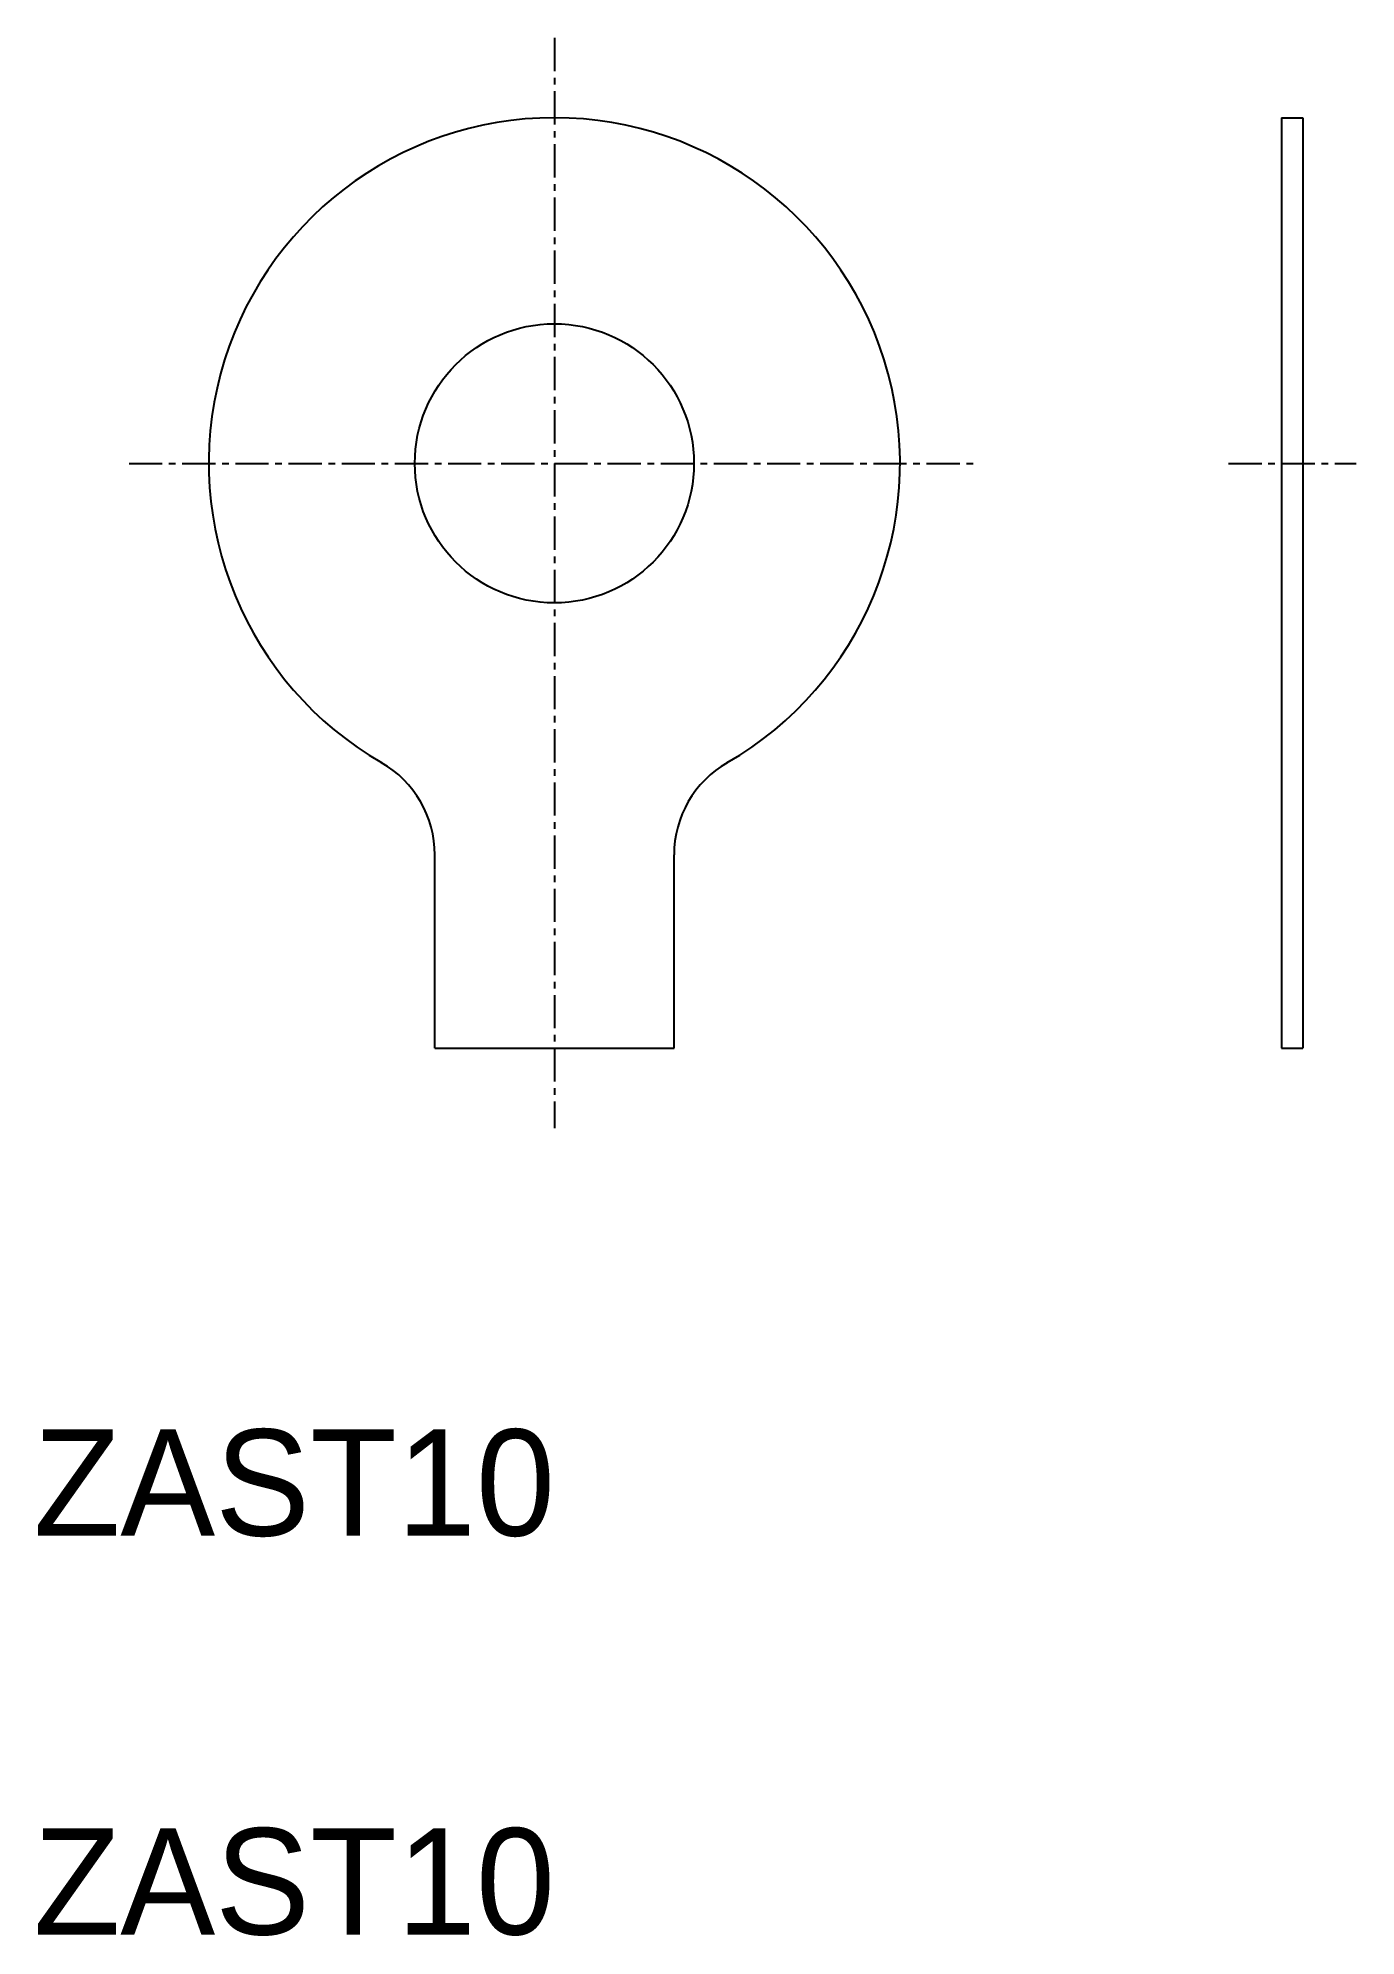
# Model space of a CAD drawing. Extents: x 112.4 to 162, y 32.5 to 103.9.
import ezdxf

# ---------------------------------------------------------------- set-up
doc = ezdxf.new("R2010")
doc.units = 0
doc.linetypes.add('CENTER', pattern=[2, 1.25, -0.25, 0.25, -0.25])
doc.layers.get('0').update_dxf_attribs({"linetype": 'CONTINUOUS'})
doc.layers.add('CENTER', color=1, linetype='CENTER')

msp = doc.modelspace()

# ---------------------------------------------------------------- linework, layer by layer
at = {"color": 7, "linetype": 'CONTINUOUS'}
for p, q in [((159.152, 100.91), (159.152, 65.91)), ((159.152, 100.91), (159.952, 100.91)), ((159.952, 100.91), (159.952, 65.91)), ((127.297, 65.91), (127.297, 73.187)), ((136.297, 65.91), (136.297, 73.187)), ((127.297, 65.91), (136.297, 65.91)), ((159.152, 65.91), (159.952, 65.91))]:
    msp.add_line(p, q, dxfattribs=at)
msp.add_circle((131.797, 87.91), 5.25, dxfattribs=at)
for centre, radius, start, end in [((131.797, 87.91), 13, 300, 240), ((123.297, 73.187), 4, 360, 60), ((140.297, 73.187), 4, 120, 180)]:
    msp.add_arc(centre, radius, start, end, dxfattribs=at)
at = {"layer": 'CENTER', "color": 1, "linetype": 'CENTER'}
for p, q in [((131.797, 103.91), (131.797, 62.91)), ((115.797, 87.91), (147.797, 87.91)), ((157.152, 87.91), (161.952, 87.91))]:
    msp.add_line(p, q, dxfattribs=at)

# ---------------------------------------------------------------- texts
at = {"color": 7, "linetype": 'CONTINUOUS'}
for p in [(112.201, 47.575), (112.201, 32.575)]:
    msp.add_text('ZAST10', height=4, dxfattribs=at).set_placement(p)

doc.saveas('drawing.dxf')
